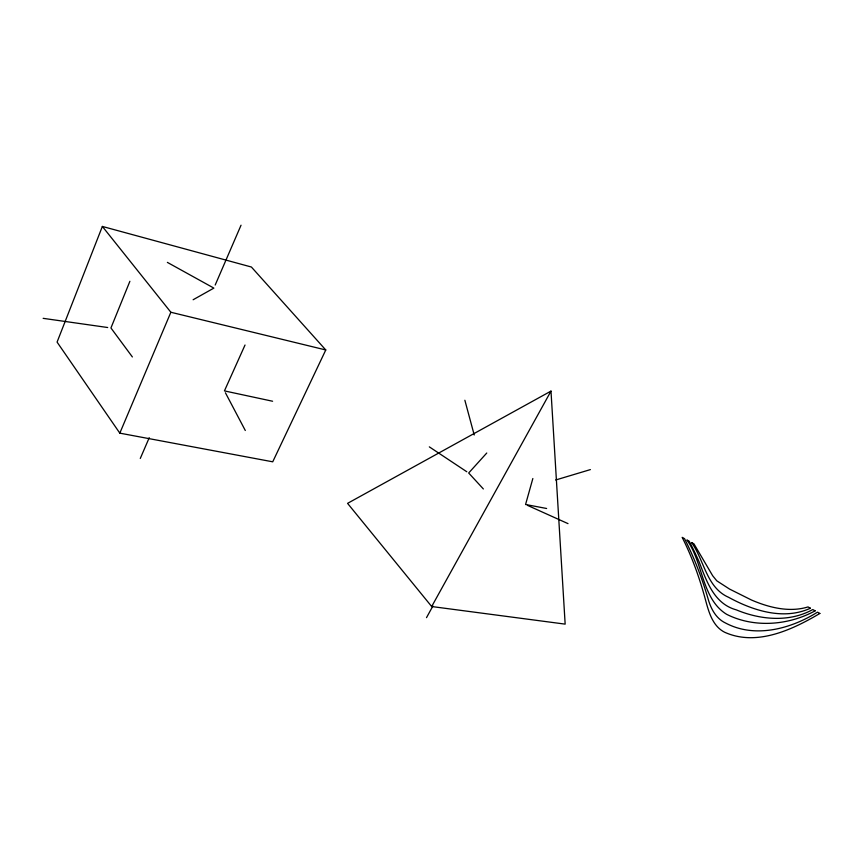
<?xml version="1.0" encoding="UTF-8"?>
<svg xmlns="http://www.w3.org/2000/svg" width="863" height="863" viewBox="0 0 863 863"><rect width="100%" height="100%" fill="white"/><g stroke="black" fill="none" stroke-linecap="round" stroke-linejoin="round"><path stroke-width="1.29" d="M532.849 478.523L525.567 504.499L546.624 508.49M102.363 226.44L57.077 342.104L119.817 433.15L272.73 461.813L325.772 349.968L251.403 267.023L102.363 226.44L170.863 312.255L325.772 349.968M129.892 281.295L110.939 327.972L132.373 356.948M119.817 433.15L170.863 312.255M140.281 458.458L149.245 437.692M215.189 285.038L241.036 225.211M245.027 345.017L224.434 390.896L272.6 401.241M426.505 617.649L432.913 605.988M431.683 606.527L550.993 391.101L565.157 624.132L431.683 606.527L347.562 503.356L550.993 391.101M486.764 453.021L468.685 473L483.356 488.954M193.129 299.752L213.873 288.102L167.368 262.384M555.643 480.001L590.378 469.601M43.15 318.339L107.692 327.519M527.584 505.405L568.005 523.625M429.321 446.861L466.807 471.759M225.426 392.784L245.297 430.497M464.866 400.249L474.219 434.984M819.85 613.464C792.148 629.861 756.409 646.657 724.553 632.201C713.011 626.279 709.084 613.054 705.912 601.446C700.055 579.397 692.482 557.757 682.18 537.358L684.532 538.663C694.143 557.617 701.781 577.52 707.811 597.886C710.54 608.027 715.632 618.361 725.61 623.054C754.985 638.62 790.832 628.868 817.488 612.158L819.85 613.464M815.114 610.842C788.437 625.416 754.143 628.199 726.624 614.305C701.63 598.944 703.248 562.406 686.894 539.968L689.246 541.274A921.457 394.154 18.4 0 1 699.159 561.932C706.506 581.09 713.971 603.733 736.279 609.85C760.281 619.861 789.343 622.611 812.752 609.537L815.114 610.842M810.389 608.232C783.615 620.529 752.978 610.616 728.588 597.304C706.484 587.595 704.305 560.378 691.608 542.568L693.96 543.873L712.665 575.729L716.797 580.831L729.537 589.062L751.511 600.033A74.045 25.728 32.3 0 0 766.549 605.535C779.925 609.515 794.499 611.144 808.016 606.926L810.389 608.232"/></g></svg>
